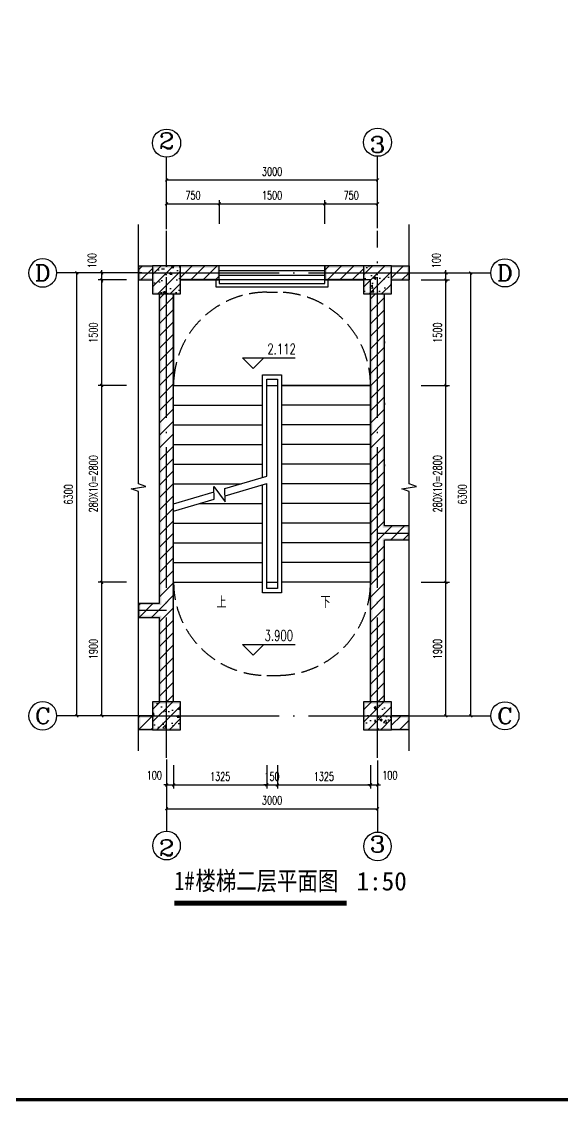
# Model space of a CAD drawing. Extents: x 5904849 to 6011887, y -826029 to -177002.
# Drawn here: x 5916630 to 5924321, y -758635 to -743276 of the extents above; entities that cross this region are included whole.
import ezdxf
from ezdxf.enums import TextEntityAlignment as Align

# ---------------------------------------------------------------- set-up
doc = ezdxf.new("R2010")
doc.units = 0
doc.header["$LTSCALE"] = 1000
doc.header["$MEASUREMENT"] = 0
doc.linetypes.add('DASH', pattern=[0.35, 0.25, -0.1])
doc.linetypes.add('DOTE', pattern=[2.42, 2, -0.2, 0.02, -0.2])
doc.layers.get('0').update_dxf_attribs({"linetype": 'CONTINUOUS'})
doc.layers.get('Defpoints').update_dxf_attribs({"linetype": 'CONTINUOUS'})
for name, color, linetype in [('AUDIT_I_111215025233-1', 7, 'CONTINUOUS'), ('AXIS', 3, 'CONTINUOUS'), ('AXIS_TEXT', 7, 'CONTINUOUS'), ('COLUMN', 9, 'CONTINUOUS'), ('DIM_ELEV', 3, 'CONTINUOUS'), ('DIM_SYMB', 3, 'CONTINUOUS'), ('DOTE', 252, 'CONTINUOUS'), ('LATRINE', 6, 'CONTINUOUS'), ('PUB_DIM', 3, 'CONTINUOUS'), ('PUB_HATCH', 8, 'CONTINUOUS'), ('PUB_TEXT', 7, 'CONTINUOUS'), ('PUB_TITLE', 4, 'CONTINUOUS'), ('PUB_WALL', 9, 'CONTINUOUS'), ('STAIR', 5, 'CONTINUOUS'), ('WALL', 2, 'CONTINUOUS'), ('WINDOW', 4, 'CONTINUOUS')]:
    doc.layers.add(name, color=color, linetype=linetype)
doc.styles.add('-宋体', font='', dxfattribs={"width": 0.8})
doc.styles.add('_TCH_AXIS', font='COMPLEX', dxfattribs={"bigfont": 'GBCBIG'})
doc.styles.add('_TCH_DIM', font='SIMPLEX', dxfattribs={"bigfont": 'GBCBIG'})
doc.styles.add('_TCH_DIM_T3', font='SIMPLEX', dxfattribs={"width": 0.705882, "bigfont": 'GBCBIG'})
doc.styles.add('COMPLEX', font='COMPLEX')
doc.styles.add('黑体', font='simhei.ttf')
doc.styles.get('-宋体').set_extended_font_data('SimSun')
doc.dimstyles.new('_TCH_ARCH&&50', dxfattribs={"dimtxt": 119, "dimasz": 40, "dimexe": 50, "dimexo": 100, "dimgap": 60.5, "dimtad": 1, "dimdec": 0, "dimzin": 0, "dimdsep": 46, "dimtxsty": '_TCH_DIM_T3', "dimblk": 'ARCHTICK', "dimcen": 0.09, "dimclrt": 7, "dimazin": 2, "dimtfac": 1, "dimtdec": 0, "dimtix": 1, "dimtmove": 2, "dimatfit": 3, "dimfxl": 0, "dimtolj": 1, "dimtzin": 0, "dimarcsym": 0})
pattern_1 = [(45, (0, 0), (-88.3883476, 88.3883476), []), (50, (0, 0), (358.630091, -31.376067), [37.5, -412.5]), (355, (0, 0), (-69.375667, 376.096067), [30, -330]), (100.4514, (29.9, -2.6), (289.25469, 344.719771), [31.870095, -350.571056]), (46.1842, (0, 100), (533.620524, -82.759507), [56.25, -618.75]), (96.6356, (44.47, 93.1), (467.331353, 487.058935), [47.805144, -525.8565]), (351.1842, (0, 100), (467.330973, 487.0593), [45, -495]), (21, (50, 75), (298.453526, -201.309445), [37.5, -412.5]), (326, (50, 75), (121.657666, 362.575023), [30, -330]), (71.4514, (74.87, 58.22), (420.111314, 161.265248), [31.870095, -350.571056]), (37.5, (0, 0), (6.0799277, 166.446927), [0, -326, 0, -335, 0, -331.25]), (7.5, (0, 0), (131.5347687, 197.205856), [0, -191, 0, -318.5, 0, -126.25]), (327.5, (-111.5, 0), (266.911218, -11.277436), [0, -125, 0, -390, 0, -517.5]), (317.5, (-161.5, 0), (291.593085, 50.052491), [0, -162.5, 0, -259, 0, -367.5])]
pattern_2 = [(45, (0, 89.76), (-88.388383, 88.388383), [])]

# ---------------------------------------------------------------- blocks, each defined once
blk = doc.blocks.new('_ArchTick')
at = {"color": 0, "linetype": 'ByBlock', "const_width": 0.4}
blk.add_lwpolyline([(-0.5, -0.5), (0.5, 0.5)], dxfattribs=at)
blk = doc.blocks.new('*D554')
at = {"layer": 'Defpoints', "color": 0}
for p in [(5921692, -745868), (5920942, -746251), (5921692, -746251)]:
    blk.add_point(p, dxfattribs=at)
at = {"layer": 'PUB_DIM', "color": 0, "lineweight": -2}
for p, q in [((5920942, -746151), (5920942, -745818)), ((5921692, -746151), (5921692, -745818)), ((5920942, -745868), (5921692, -745868))]:
    blk.add_line(p, q, dxfattribs=at)
at = {"layer": 'PUB_DIM', "color": 0, "lineweight": -2, "xscale": 40, "yscale": 40, "zscale": 40, "rotation": 180}
blk.add_blockref('_ArchTick', (5920942, -745868), dxfattribs=at)
at = {"layer": 'PUB_DIM', "color": 0, "lineweight": -2, "xscale": 40, "yscale": 40, "zscale": 40}
blk.add_blockref('_ArchTick', (5921692, -745868), dxfattribs=at)
at = {"layer": 'PUB_DIM', "color": 7, "insert": (5921317, -745748), "char_height": 119, "attachment_point": 5, "style": '_TCH_DIM_T3'}
blk.add_mtext('\\A1;750', dxfattribs=at)
blk = doc.blocks.new('*D555')
at = {"layer": 'Defpoints', "color": 0}
for p in [(5920942, -745868), (5919442, -746251), (5920942, -746251)]:
    blk.add_point(p, dxfattribs=at)
at = {"layer": 'PUB_DIM', "color": 0, "lineweight": -2}
for p, q in [((5919442, -746151), (5919442, -745818)), ((5920942, -746151), (5920942, -745818)), ((5919442, -745868), (5920942, -745868))]:
    blk.add_line(p, q, dxfattribs=at)
at = {"layer": 'PUB_DIM', "color": 0, "lineweight": -2, "xscale": 40, "yscale": 40, "zscale": 40, "rotation": 180}
blk.add_blockref('_ArchTick', (5919442, -745868), dxfattribs=at)
at = {"layer": 'PUB_DIM', "color": 0, "lineweight": -2, "xscale": 40, "yscale": 40, "zscale": 40}
blk.add_blockref('_ArchTick', (5920942, -745868), dxfattribs=at)
at = {"layer": 'PUB_DIM', "color": 7, "insert": (5920192, -745748), "char_height": 119, "attachment_point": 5, "style": '_TCH_DIM_T3'}
blk.add_mtext('\\A1;1500', dxfattribs=at)
blk = doc.blocks.new('*D556')
at = {"layer": 'Defpoints', "color": 0}
for p in [(5919442, -745868), (5918692, -746251), (5919442, -746251)]:
    blk.add_point(p, dxfattribs=at)
at = {"layer": 'PUB_DIM', "color": 0, "lineweight": -2}
for p, q in [((5918692, -746151), (5918692, -745818)), ((5919442, -746151), (5919442, -745818)), ((5918692, -745868), (5919442, -745868))]:
    blk.add_line(p, q, dxfattribs=at)
at = {"layer": 'PUB_DIM', "color": 0, "lineweight": -2, "xscale": 40, "yscale": 40, "zscale": 40, "rotation": 180}
blk.add_blockref('_ArchTick', (5918692, -745868), dxfattribs=at)
at = {"layer": 'PUB_DIM', "color": 0, "lineweight": -2, "xscale": 40, "yscale": 40, "zscale": 40}
blk.add_blockref('_ArchTick', (5919442, -745868), dxfattribs=at)
at = {"layer": 'PUB_DIM', "color": 7, "insert": (5919067, -745748), "char_height": 119, "attachment_point": 5, "style": '_TCH_DIM_T3'}
blk.add_mtext('\\A1;750', dxfattribs=at)
blk = doc.blocks.new('*D557')
at = {"layer": 'Defpoints', "color": 0}
for p in [(5921692, -745529), (5918692, -746251), (5921692, -746251)]:
    blk.add_point(p, dxfattribs=at)
at = {"layer": 'PUB_DIM', "color": 0, "lineweight": -2}
for p, q in [((5918692, -746151), (5918692, -745479)), ((5918692, -745529), (5921692, -745529)), ((5921692, -746151), (5921692, -745479))]:
    blk.add_line(p, q, dxfattribs=at)
at = {"layer": 'PUB_DIM', "color": 0, "lineweight": -2, "xscale": 40, "yscale": 40, "zscale": 40, "rotation": 180}
blk.add_blockref('_ArchTick', (5918692, -745529), dxfattribs=at)
at = {"layer": 'PUB_DIM', "color": 0, "lineweight": -2, "xscale": 40, "yscale": 40, "zscale": 40}
blk.add_blockref('_ArchTick', (5921692, -745529), dxfattribs=at)
at = {"layer": 'PUB_DIM', "color": 7, "insert": (5920192, -745409), "char_height": 119, "attachment_point": 5, "style": '_TCH_DIM_T3'}
blk.add_mtext('\\A1;3000', dxfattribs=at)
blk = doc.blocks.new('*D558')
at = {"layer": 'Defpoints', "color": 0}
for p in [(5922212, -746851), (5922665, -746851), (5922212, -746951)]:
    blk.add_point(p, dxfattribs=at)
at = {"layer": 'PUB_DIM', "color": 0, "lineweight": -2}
for p, q in [((5922312, -746851), (5922715, -746851)), ((5922665, -746851), (5922665, -746811)), ((5922665, -746951), (5922665, -746851)), ((5922312, -746951), (5922715, -746951)), ((5922665, -746951), (5922665, -746991))]:
    blk.add_line(p, q, dxfattribs=at)
at = {"layer": 'PUB_DIM', "color": 0, "lineweight": -2, "xscale": 40, "yscale": 40, "zscale": 40}
for p, rotation in [((5922665, -746851), 270), ((5922665, -746951), 90)]:
    blk.add_blockref('_ArchTick', p, dxfattribs=dict(at, rotation=rotation))
at = {"layer": 'PUB_DIM', "color": 7, "insert": (5922527, -746676), "char_height": 119, "attachment_point": 5, "rotation": 90, "style": '_TCH_DIM_T3'}
blk.add_mtext('\\A1;100', dxfattribs=at)
blk = doc.blocks.new('*D559')
at = {"layer": 'Defpoints', "color": 0}
for p in [(5922212, -746951), (5922665, -746951), (5922212, -748451)]:
    blk.add_point(p, dxfattribs=at)
at = {"layer": 'PUB_DIM', "color": 0, "lineweight": -2}
for p, q in [((5922312, -746951), (5922715, -746951)), ((5922665, -748451), (5922665, -746951)), ((5922312, -748451), (5922715, -748451))]:
    blk.add_line(p, q, dxfattribs=at)
at = {"layer": 'PUB_DIM', "color": 0, "lineweight": -2, "xscale": 40, "yscale": 40, "zscale": 40}
for p, rotation in [((5922665, -746951), 90), ((5922665, -748451), 270)]:
    blk.add_blockref('_ArchTick', p, dxfattribs=dict(at, rotation=rotation))
at = {"layer": 'PUB_DIM', "color": 7, "insert": (5922545, -747701), "char_height": 119, "attachment_point": 5, "rotation": 90, "style": '_TCH_DIM_T3'}
blk.add_mtext('\\A1;1500', dxfattribs=at)
blk = doc.blocks.new('*D560')
at = {"layer": 'Defpoints', "color": 0}
for p in [(5922212, -748451), (5922665, -748451), (5922212, -751251)]:
    blk.add_point(p, dxfattribs=at)
at = {"layer": 'PUB_DIM', "color": 0, "lineweight": -2}
for p, q in [((5922312, -748451), (5922715, -748451)), ((5922665, -751251), (5922665, -748451)), ((5922312, -751251), (5922715, -751251))]:
    blk.add_line(p, q, dxfattribs=at)
at = {"layer": 'PUB_DIM', "color": 0, "lineweight": -2, "xscale": 40, "yscale": 40, "zscale": 40}
for p, rotation in [((5922665, -748451), 90), ((5922665, -751251), 270)]:
    blk.add_blockref('_ArchTick', p, dxfattribs=dict(at, rotation=rotation))
at = {"layer": 'PUB_DIM', "color": 7, "insert": (5922545, -749851), "char_height": 119, "attachment_point": 5, "rotation": 90, "style": '_TCH_DIM_T3'}
blk.add_mtext('\\A1;280X10=2800', dxfattribs=at)
blk = doc.blocks.new('*D561')
at = {"layer": 'Defpoints', "color": 0}
for p in [(5922212, -751251), (5922665, -751251), (5922212, -753151)]:
    blk.add_point(p, dxfattribs=at)
at = {"layer": 'PUB_DIM', "color": 0, "lineweight": -2}
for p, q in [((5922312, -751251), (5922715, -751251)), ((5922665, -753151), (5922665, -751251)), ((5922312, -753151), (5922715, -753151))]:
    blk.add_line(p, q, dxfattribs=at)
at = {"layer": 'PUB_DIM', "color": 0, "lineweight": -2, "xscale": 40, "yscale": 40, "zscale": 40}
for p, rotation in [((5922665, -751251), 90), ((5922665, -753151), 270)]:
    blk.add_blockref('_ArchTick', p, dxfattribs=dict(at, rotation=rotation))
at = {"layer": 'PUB_DIM', "color": 7, "insert": (5922545, -752201), "char_height": 119, "attachment_point": 5, "rotation": 90, "style": '_TCH_DIM_T3'}
blk.add_mtext('\\A1;1900', dxfattribs=at)
blk = doc.blocks.new('*D562')
at = {"layer": 'Defpoints', "color": 0}
for p in [(5921992, -746851), (5923017, -746851), (5921992, -753151)]:
    blk.add_point(p, dxfattribs=at)
at = {"layer": 'PUB_DIM', "color": 0, "lineweight": -2}
for p, q in [((5922092, -746851), (5923067, -746851)), ((5923017, -753151), (5923017, -746851)), ((5922092, -753151), (5923067, -753151))]:
    blk.add_line(p, q, dxfattribs=at)
at = {"layer": 'PUB_DIM', "color": 0, "lineweight": -2, "xscale": 40, "yscale": 40, "zscale": 40}
for p, rotation in [((5923017, -746851), 90), ((5923017, -753151), 270)]:
    blk.add_blockref('_ArchTick', p, dxfattribs=dict(at, rotation=rotation))
at = {"layer": 'PUB_DIM', "color": 7, "insert": (5922897, -750001), "char_height": 119, "attachment_point": 5, "rotation": 90, "style": '_TCH_DIM_T3'}
blk.add_mtext('\\A1;6300', dxfattribs=at)
blk = doc.blocks.new('*D563')
at = {"layer": 'Defpoints', "color": 0}
for p in [(5917769, -746851), (5918222, -746851), (5918222, -746951)]:
    blk.add_point(p, dxfattribs=at)
at = {"layer": 'PUB_DIM', "color": 0, "lineweight": -2}
for p, q in [((5918122, -746851), (5917719, -746851)), ((5917769, -746851), (5917769, -746811)), ((5917769, -746951), (5917769, -746851)), ((5918122, -746951), (5917719, -746951)), ((5917769, -746951), (5917769, -746991))]:
    blk.add_line(p, q, dxfattribs=at)
at = {"layer": 'PUB_DIM', "color": 0, "lineweight": -2, "xscale": 40, "yscale": 40, "zscale": 40}
for p, rotation in [((5917769, -746851), 270), ((5917769, -746951), 90)]:
    blk.add_blockref('_ArchTick', p, dxfattribs=dict(at, rotation=rotation))
at = {"layer": 'PUB_DIM', "color": 7, "insert": (5917632, -746676), "char_height": 119, "attachment_point": 5, "rotation": 90, "style": '_TCH_DIM_T3'}
blk.add_mtext('\\A1;100', dxfattribs=at)
blk = doc.blocks.new('*D564')
at = {"layer": 'Defpoints', "color": 0}
for p in [(5917769, -746951), (5918222, -746951), (5918222, -748451)]:
    blk.add_point(p, dxfattribs=at)
at = {"layer": 'PUB_DIM', "color": 0, "lineweight": -2}
for p, q in [((5918122, -746951), (5917719, -746951)), ((5917769, -748451), (5917769, -746951)), ((5918122, -748451), (5917719, -748451))]:
    blk.add_line(p, q, dxfattribs=at)
at = {"layer": 'PUB_DIM', "color": 0, "lineweight": -2, "xscale": 40, "yscale": 40, "zscale": 40}
for p, rotation in [((5917769, -746951), 90), ((5917769, -748451), 270)]:
    blk.add_blockref('_ArchTick', p, dxfattribs=dict(at, rotation=rotation))
at = {"layer": 'PUB_DIM', "color": 7, "insert": (5917649, -747701), "char_height": 119, "attachment_point": 5, "rotation": 90, "style": '_TCH_DIM_T3'}
blk.add_mtext('\\A1;1500', dxfattribs=at)
blk = doc.blocks.new('*D565')
at = {"layer": 'Defpoints', "color": 0}
for p in [(5917769, -748451), (5918222, -748451), (5918222, -751251)]:
    blk.add_point(p, dxfattribs=at)
at = {"layer": 'PUB_DIM', "color": 0, "lineweight": -2}
for p, q in [((5918122, -748451), (5917719, -748451)), ((5917769, -751251), (5917769, -748451)), ((5918122, -751251), (5917719, -751251))]:
    blk.add_line(p, q, dxfattribs=at)
at = {"layer": 'PUB_DIM', "color": 0, "lineweight": -2, "xscale": 40, "yscale": 40, "zscale": 40}
for p, rotation in [((5917769, -748451), 90), ((5917769, -751251), 270)]:
    blk.add_blockref('_ArchTick', p, dxfattribs=dict(at, rotation=rotation))
at = {"layer": 'PUB_DIM', "color": 7, "insert": (5917649, -749851), "char_height": 119, "attachment_point": 5, "rotation": 90, "style": '_TCH_DIM_T3'}
blk.add_mtext('\\A1;280X10=2800', dxfattribs=at)
blk = doc.blocks.new('*D566')
at = {"layer": 'Defpoints', "color": 0}
for p in [(5917769, -751251), (5918222, -751251), (5918222, -753151)]:
    blk.add_point(p, dxfattribs=at)
at = {"layer": 'PUB_DIM', "color": 0, "lineweight": -2}
for p, q in [((5918122, -751251), (5917719, -751251)), ((5917769, -753151), (5917769, -751251)), ((5918122, -753151), (5917719, -753151))]:
    blk.add_line(p, q, dxfattribs=at)
at = {"layer": 'PUB_DIM', "color": 0, "lineweight": -2, "xscale": 40, "yscale": 40, "zscale": 40}
for p, rotation in [((5917769, -751251), 90), ((5917769, -753151), 270)]:
    blk.add_blockref('_ArchTick', p, dxfattribs=dict(at, rotation=rotation))
at = {"layer": 'PUB_DIM', "color": 7, "insert": (5917649, -752201), "char_height": 119, "attachment_point": 5, "rotation": 90, "style": '_TCH_DIM_T3'}
blk.add_mtext('\\A1;1900', dxfattribs=at)
blk = doc.blocks.new('*D567')
at = {"layer": 'Defpoints', "color": 0}
for p in [(5917416, -746851), (5918442, -746851), (5918442, -753151)]:
    blk.add_point(p, dxfattribs=at)
at = {"layer": 'PUB_DIM', "color": 0, "lineweight": -2}
for p, q in [((5918342, -746851), (5917366, -746851)), ((5917416, -753151), (5917416, -746851)), ((5918342, -753151), (5917366, -753151))]:
    blk.add_line(p, q, dxfattribs=at)
at = {"layer": 'PUB_DIM', "color": 0, "lineweight": -2, "xscale": 40, "yscale": 40, "zscale": 40}
for p, rotation in [((5917416, -746851), 90), ((5917416, -753151), 270)]:
    blk.add_blockref('_ArchTick', p, dxfattribs=dict(at, rotation=rotation))
at = {"layer": 'PUB_DIM', "color": 7, "insert": (5917296, -750001), "char_height": 119, "attachment_point": 5, "rotation": 90, "style": '_TCH_DIM_T3'}
blk.add_mtext('\\A1;6300', dxfattribs=at)
blk = doc.blocks.new('*D568')
at = {"layer": 'Defpoints', "color": 0}
for p in [(5921592, -753751), (5921692, -753751), (5921692, -754134)]:
    blk.add_point(p, dxfattribs=at)
at = {"layer": 'PUB_DIM', "color": 0, "lineweight": -2}
for p, q in [((5921592, -753851), (5921592, -754184)), ((5921692, -753851), (5921692, -754184)), ((5921592, -754134), (5921552, -754134)), ((5921592, -754134), (5921692, -754134)), ((5921692, -754134), (5921732, -754134))]:
    blk.add_line(p, q, dxfattribs=at)
at = {"layer": 'PUB_DIM', "color": 0, "lineweight": -2, "xscale": 40, "yscale": 40, "zscale": 40}
blk.add_blockref('_ArchTick', (5921592, -754134), dxfattribs=at)
at = {"layer": 'PUB_DIM', "color": 0, "lineweight": -2, "xscale": 40, "yscale": 40, "zscale": 40, "rotation": 180}
blk.add_blockref('_ArchTick', (5921692, -754134), dxfattribs=at)
at = {"layer": 'PUB_DIM', "color": 7, "insert": (5921867, -753996), "char_height": 119, "attachment_point": 5, "style": '_TCH_DIM_T3'}
blk.add_mtext('\\A1;100', dxfattribs=at)
blk = doc.blocks.new('*D569')
at = {"layer": 'Defpoints', "color": 0}
for p in [(5920267, -753751), (5921592, -753751), (5921592, -754134)]:
    blk.add_point(p, dxfattribs=at)
at = {"layer": 'PUB_DIM', "color": 0, "lineweight": -2}
for p, q in [((5920267, -753851), (5920267, -754184)), ((5921592, -753851), (5921592, -754184)), ((5920267, -754134), (5921592, -754134))]:
    blk.add_line(p, q, dxfattribs=at)
at = {"layer": 'PUB_DIM', "color": 0, "lineweight": -2, "xscale": 40, "yscale": 40, "zscale": 40, "rotation": 180}
blk.add_blockref('_ArchTick', (5920267, -754134), dxfattribs=at)
at = {"layer": 'PUB_DIM', "color": 0, "lineweight": -2, "xscale": 40, "yscale": 40, "zscale": 40}
blk.add_blockref('_ArchTick', (5921592, -754134), dxfattribs=at)
at = {"layer": 'PUB_DIM', "color": 7, "insert": (5920929, -754014), "char_height": 119, "attachment_point": 5, "style": '_TCH_DIM_T3'}
blk.add_mtext('\\A1;1325', dxfattribs=at)
blk = doc.blocks.new('*D570')
at = {"layer": 'Defpoints', "color": 0}
for p in [(5920117, -753751), (5920267, -753751), (5920267, -754134)]:
    blk.add_point(p, dxfattribs=at)
at = {"layer": 'PUB_DIM', "color": 0, "lineweight": -2}
for p, q in [((5920117, -753851), (5920117, -754184)), ((5920267, -753851), (5920267, -754184)), ((5920117, -754134), (5920077, -754134)), ((5920117, -754134), (5920267, -754134)), ((5920267, -754134), (5920307, -754134))]:
    blk.add_line(p, q, dxfattribs=at)
at = {"layer": 'PUB_DIM', "color": 0, "lineweight": -2, "xscale": 40, "yscale": 40, "zscale": 40}
blk.add_blockref('_ArchTick', (5920117, -754134), dxfattribs=at)
at = {"layer": 'PUB_DIM', "color": 0, "lineweight": -2, "xscale": 40, "yscale": 40, "zscale": 40, "rotation": 180}
blk.add_blockref('_ArchTick', (5920267, -754134), dxfattribs=at)
at = {"layer": 'PUB_DIM', "color": 7, "insert": (5920192, -754014), "char_height": 119, "attachment_point": 5, "style": '_TCH_DIM_T3'}
blk.add_mtext('\\A1;150', dxfattribs=at)
blk = doc.blocks.new('*D571')
at = {"layer": 'Defpoints', "color": 0}
for p in [(5918792, -753751), (5920117, -753751), (5920117, -754134)]:
    blk.add_point(p, dxfattribs=at)
at = {"layer": 'PUB_DIM', "color": 0, "lineweight": -2}
for p, q in [((5918792, -753851), (5918792, -754184)), ((5920117, -753851), (5920117, -754184)), ((5918792, -754134), (5920117, -754134))]:
    blk.add_line(p, q, dxfattribs=at)
at = {"layer": 'PUB_DIM', "color": 0, "lineweight": -2, "xscale": 40, "yscale": 40, "zscale": 40, "rotation": 180}
blk.add_blockref('_ArchTick', (5918792, -754134), dxfattribs=at)
at = {"layer": 'PUB_DIM', "color": 0, "lineweight": -2, "xscale": 40, "yscale": 40, "zscale": 40}
blk.add_blockref('_ArchTick', (5920117, -754134), dxfattribs=at)
at = {"layer": 'PUB_DIM', "color": 7, "insert": (5919454, -754014), "char_height": 119, "attachment_point": 5, "style": '_TCH_DIM_T3'}
blk.add_mtext('\\A1;1325', dxfattribs=at)
blk = doc.blocks.new('*D572')
at = {"layer": 'Defpoints', "color": 0}
for p in [(5918692, -753751), (5918792, -753751), (5918792, -754134)]:
    blk.add_point(p, dxfattribs=at)
at = {"layer": 'PUB_DIM', "color": 0, "lineweight": -2}
for p, q in [((5918692, -753851), (5918692, -754184)), ((5918792, -753851), (5918792, -754184)), ((5918692, -754134), (5918652, -754134)), ((5918692, -754134), (5918792, -754134)), ((5918792, -754134), (5918832, -754134))]:
    blk.add_line(p, q, dxfattribs=at)
at = {"layer": 'PUB_DIM', "color": 0, "lineweight": -2, "xscale": 40, "yscale": 40, "zscale": 40}
blk.add_blockref('_ArchTick', (5918692, -754134), dxfattribs=at)
at = {"layer": 'PUB_DIM', "color": 0, "lineweight": -2, "xscale": 40, "yscale": 40, "zscale": 40, "rotation": 180}
blk.add_blockref('_ArchTick', (5918792, -754134), dxfattribs=at)
at = {"layer": 'PUB_DIM', "color": 7, "insert": (5918517, -753996), "char_height": 119, "attachment_point": 5, "style": '_TCH_DIM_T3'}
blk.add_mtext('\\A1;100', dxfattribs=at)
blk = doc.blocks.new('*D573')
at = {"layer": 'Defpoints', "color": 0}
for p in [(5918692, -753751), (5921692, -753751), (5921692, -754473)]:
    blk.add_point(p, dxfattribs=at)
at = {"layer": 'PUB_DIM', "color": 0, "lineweight": -2}
for p, q in [((5918692, -753851), (5918692, -754523)), ((5921692, -753851), (5921692, -754523)), ((5918692, -754473), (5921692, -754473))]:
    blk.add_line(p, q, dxfattribs=at)
at = {"layer": 'PUB_DIM', "color": 0, "lineweight": -2, "xscale": 40, "yscale": 40, "zscale": 40, "rotation": 180}
blk.add_blockref('_ArchTick', (5918692, -754473), dxfattribs=at)
at = {"layer": 'PUB_DIM', "color": 0, "lineweight": -2, "xscale": 40, "yscale": 40, "zscale": 40}
blk.add_blockref('_ArchTick', (5921692, -754473), dxfattribs=at)
at = {"layer": 'PUB_DIM', "color": 7, "insert": (5920192, -754353), "char_height": 119, "attachment_point": 5, "style": '_TCH_DIM_T3'}
blk.add_mtext('\\A1;3000', dxfattribs=at)
blk = doc.blocks.new('$TCHSYS$WIN2D')
for p, q in [((-0.5, 0.5), (0.5, 0.5)), ((-0.5, 0.5), (-0.5, -0.5)), ((0.5, 0.5), (0.5, -0.5)), ((0.5, 0.167), (-0.5, 0.167)), ((0.5, -0.167), (-0.5, -0.167)), ((-0.5, -0.5), (0.5, -0.5))]:
    blk.add_line(p, q)
blk = doc.blocks.new('_AXISO')
blk.add_circle((0, 0), 0.5)
at = {"layer": 'AXIS_TEXT', "style": 'COMPLEX', "width": 1.041667}
blk.add_attdef('A', text='', height=0.56, dxfattribs=at).set_placement((-0.25, -0.28), (0.25, -0.28), align=Align.FIT)

msp = doc.modelspace()

# ---------------------------------------------------------------- hatches: boundary and pattern name
at = {"layer": 'COLUMN', "linetype": 'ByBlock'}
for points in [[(5918891.9, -746750.7), (5918491.9, -746750.7), (5918516.9, -746775.7), (5918866.9, -746775.7)], [(5918491.9, -746750.7), (5918491.9, -747150.7), (5918516.9, -747125.7), (5918516.9, -746775.7)], [(5918891.9, -747150.7), (5918891.9, -746750.7), (5918866.9, -746775.7), (5918866.9, -747125.7)], [(5921891.9, -746750.7), (5921491.9, -746750.7), (5921516.9, -746775.7), (5921866.9, -746775.7)], [(5921491.9, -746750.7), (5921491.9, -747150.7), (5921516.9, -747125.7), (5921516.9, -746775.7)], [(5921891.9, -747150.7), (5921891.9, -746750.7), (5921866.9, -746775.7), (5921866.9, -747125.7)], [(5918491.9, -747150.7), (5918891.9, -747150.7), (5918866.9, -747125.7), (5918516.9, -747125.7)], [(5921491.9, -747150.7), (5921891.9, -747150.7), (5921866.9, -747125.7), (5921516.9, -747125.7)], [(5918891.9, -752950.7), (5918491.9, -752950.7), (5918516.9, -752975.7), (5918866.9, -752975.7)], [(5918491.9, -752950.7), (5918491.9, -753350.7), (5918516.9, -753325.7), (5918516.9, -752975.7)], [(5918891.9, -753350.7), (5918891.9, -752950.7), (5918866.9, -752975.7), (5918866.9, -753325.7)], [(5921891.9, -752950.7), (5921491.9, -752950.7), (5921516.9, -752975.7), (5921866.9, -752975.7)], [(5921491.9, -752950.7), (5921491.9, -753350.7), (5921516.9, -753325.7), (5921516.9, -752975.7)], [(5921891.9, -753350.7), (5921891.9, -752950.7), (5921866.9, -752975.7), (5921866.9, -753325.7)], [(5918491.9, -753350.7), (5918891.9, -753350.7), (5918866.9, -753325.7), (5918516.9, -753325.7)], [(5921491.9, -753350.7), (5921891.9, -753350.7), (5921866.9, -753325.7), (5921516.9, -753325.7)]]:
    msp.add_hatch(color=256, dxfattribs=at).paths.add_polyline_path(points)
at = {"layer": 'PUB_HATCH', "linetype": 'ByBlock'}
h = msp.add_hatch(dxfattribs=at)
h.set_pattern_fill('普通砖', color=256, scale=50, style=0)
h.set_pattern_definition(pattern_2)
h.paths.add_polyline_path([(5918491.9, -746950.7), (5918491.9, -746750.7), (5918292, -746750.7), (5918292, -746950.7)])
h = msp.add_hatch(dxfattribs=at)
h.set_pattern_fill('钢筋混凝土', color=256, scale=50, style=0)
h.set_pattern_definition(pattern_1)
h.paths.add_polyline_path([(5918491.9, -747150.7), (5918891.9, -747150.7), (5918891.9, -746750.7), (5918491.9, -746750.7)])
h = msp.add_hatch(dxfattribs=at)
h.set_pattern_fill('普通砖', color=256, scale=50, style=0)
h.set_pattern_definition(pattern_2)
h.paths.add_polyline_path([(5918891.9, -746750.7), (5918891.9, -746950.7), (5919441.9, -746950.7), (5919441.9, -746750.7)])
h = msp.add_hatch(dxfattribs=at)
h.set_pattern_fill('普通砖', color=256, scale=50, style=0)
h.set_pattern_definition(pattern_2)
h.paths.add_polyline_path([(5921491.9, -746950.7), (5921491.9, -746750.7), (5920941.9, -746750.7), (5920941.9, -746950.7)])
h = msp.add_hatch(dxfattribs=at)
h.set_pattern_fill('钢筋混凝土', color=256, scale=50, style=0)
h.set_pattern_definition(pattern_1)
h.paths.add_polyline_path([(5921491.9, -747150.7), (5921891.9, -747150.7), (5921891.9, -746750.7), (5921491.9, -746750.7)])
h = msp.add_hatch(dxfattribs=at)
h.set_pattern_fill('普通砖', color=256, scale=50, style=0)
h.set_pattern_definition(pattern_2)
h.paths.add_polyline_path([(5921891.9, -746750.7), (5921891.9, -746950.7), (5922141.9, -746950.7), (5922141.9, -746750.7)])
h = msp.add_hatch(dxfattribs=at)
h.set_pattern_fill('普通砖', color=256, scale=50, style=0)
h.set_pattern_definition(pattern_2)
h.paths.add_polyline_path([(5918791.9, -747150.7), (5918591.9, -747150.7), (5918591.9, -751550.6), (5918616.9, -751575.6), (5918658.5, -751650.6), (5918791.9, -751650.6)])
h = msp.add_hatch(dxfattribs=at)
h.set_pattern_fill('普通砖', color=256, scale=50, style=0)
h.set_pattern_definition(pattern_2)
h.paths.add_polyline_path([(5921791.9, -747150.7), (5921591.9, -747150.7), (5921591.9, -750550.7), (5921725.2, -750550.7), (5921766.9, -750475.7), (5921791.9, -750450.7)])
h = msp.add_hatch(dxfattribs=at)
h.set_pattern_fill('普通砖', color=256, scale=50, style=0)
h.set_pattern_definition(pattern_2)
h.paths.add_polyline_path([(5921591.9, -752950.7), (5921791.9, -752950.7), (5921791.9, -750650.7), (5921766.9, -750625.7), (5921725.2, -750550.7), (5921591.9, -750550.7)])
h = msp.add_hatch(dxfattribs=at)
h.set_pattern_fill('普通砖', color=256, scale=50, style=0)
h.set_pattern_definition(pattern_2)
h.paths.add_polyline_path([(5922141.9, -750650.7), (5922141.9, -750450.7), (5921791.9, -750450.7), (5921766.9, -750475.7), (5921725.2, -750550.7), (5921766.9, -750625.7), (5921791.9, -750650.7)])
h = msp.add_hatch(dxfattribs=at)
h.set_pattern_fill('普通砖', color=256, scale=50, style=0)
h.set_pattern_definition(pattern_2)
h.paths.add_polyline_path([(5918292, -751550.6), (5918292, -751750.6), (5918591.9, -751750.6), (5918616.9, -751725.6), (5918658.5, -751650.6), (5918616.9, -751575.6), (5918591.9, -751550.6)])
h = msp.add_hatch(dxfattribs=at)
h.set_pattern_fill('普通砖', color=256, scale=50, style=0)
h.set_pattern_definition(pattern_2)
h.paths.add_polyline_path([(5918591.9, -752950.7), (5918791.9, -752950.7), (5918791.9, -751650.6), (5918658.5, -751650.6), (5918616.9, -751725.6), (5918591.9, -751750.6)])
h = msp.add_hatch(dxfattribs=at)
h.set_pattern_fill('钢筋混凝土', color=256, scale=50, style=0)
h.set_pattern_definition(pattern_1)
h.paths.add_polyline_path([(5918491.9, -753350.7), (5918891.9, -753350.7), (5918891.9, -752950.7), (5918491.9, -752950.7)])
h = msp.add_hatch(dxfattribs=at)
h.set_pattern_fill('钢筋混凝土', color=256, scale=50, style=0)
h.set_pattern_definition(pattern_1)
h.paths.add_polyline_path([(5921491.9, -753350.7), (5921891.9, -753350.7), (5921891.9, -752950.7), (5921491.9, -752950.7)])
h = msp.add_hatch(dxfattribs=at)
h.set_pattern_fill('普通砖', color=256, scale=50, style=0)
h.set_pattern_definition(pattern_2)
h.paths.add_polyline_path([(5918491.9, -753350.7), (5918491.9, -753150.7), (5918292, -753150.7), (5918292, -753350.7)])
h = msp.add_hatch(dxfattribs=at)
h.set_pattern_fill('普通砖', color=256, scale=50, style=0)
h.set_pattern_definition(pattern_2)
h.paths.add_polyline_path([(5921891.9, -753150.7), (5921891.9, -753350.7), (5922141.9, -753350.7), (5922141.9, -753150.7)])
at = {"layer": 'PUB_WALL', "linetype": 'ByBlock'}
for points in [[(5918491.9, -746775.7), (5918491.9, -746750.7), (5918292, -746750.7), (5918292, -746775.7)], [(5918292, -746750.7), (5918292, -746950.7), (5918317, -746950.7), (5918317, -746750.7)], [(5918891.9, -746750.7), (5918891.9, -746775.7), (5919416.9, -746775.7), (5919441.9, -746750.7)], [(5919441.9, -746950.7), (5919441.9, -746750.7), (5919416.9, -746775.7), (5919416.9, -746925.7)], [(5921491.9, -746775.7), (5921491.9, -746750.7), (5920941.9, -746750.7), (5920966.9, -746775.7)], [(5920941.9, -746750.7), (5920941.9, -746950.7), (5920966.9, -746925.7), (5920966.9, -746775.7)], [(5921891.9, -746750.7), (5921891.9, -746775.7), (5922141.9, -746775.7), (5922141.9, -746750.7)], [(5922141.9, -746750.7), (5922116.9, -746750.7), (5922116.9, -746950.7), (5922141.9, -746950.7)], [(5918491.9, -746950.7), (5918491.9, -746925.7), (5918292, -746925.7), (5918292, -746950.7)], [(5918891.9, -746925.7), (5918891.9, -746950.7), (5919441.9, -746950.7), (5919416.9, -746925.7)], [(5921491.9, -746950.7), (5921491.9, -746925.7), (5920966.9, -746925.7), (5920941.9, -746950.7)], [(5921891.9, -746925.7), (5921891.9, -746950.7), (5922141.9, -746950.7), (5922141.9, -746925.7)], [(5918616.9, -747150.7), (5918591.9, -747150.7), (5918591.9, -751550.6), (5918616.9, -751575.6)], [(5918791.9, -747150.7), (5918766.9, -747150.7), (5918766.9, -751650.6), (5918791.9, -751650.6)], [(5921616.9, -747150.7), (5921591.9, -747150.7), (5921591.9, -750550.7), (5921616.9, -750550.7)], [(5921791.9, -747150.7), (5921766.9, -747150.7), (5921766.9, -750475.7), (5921791.9, -750450.7)], [(5921591.9, -752950.7), (5921616.9, -752950.7), (5921616.9, -750550.7), (5921591.9, -750550.7)], [(5922141.9, -750450.7), (5921791.9, -750450.7), (5921766.9, -750475.7), (5922141.9, -750475.7)], [(5922141.9, -750650.7), (5922141.9, -750450.7), (5922116.9, -750450.7), (5922116.9, -750650.7)], [(5922141.9, -750650.7), (5921791.9, -750650.7), (5921766.9, -750625.7), (5922141.9, -750625.7)], [(5921766.9, -752950.7), (5921791.9, -752950.7), (5921791.9, -750650.7), (5921766.9, -750625.7)], [(5918292, -751550.6), (5918591.9, -751550.6), (5918616.9, -751575.6), (5918292, -751575.6)], [(5918292, -751550.6), (5918292, -751750.6), (5918317, -751750.6), (5918317, -751550.6)], [(5918766.9, -752950.7), (5918791.9, -752950.7), (5918791.9, -751650.6), (5918766.9, -751650.6)], [(5918292, -751750.6), (5918591.9, -751750.6), (5918616.9, -751725.6), (5918292, -751725.6)], [(5918591.9, -752950.7), (5918616.9, -752950.7), (5918616.9, -751725.6), (5918591.9, -751750.6)], [(5918491.9, -753175.7), (5918491.9, -753150.7), (5918292, -753150.7), (5918292, -753175.7)], [(5918292, -753350.7), (5918317, -753350.7), (5918317, -753150.7), (5918292, -753150.7)], [(5921891.9, -753150.7), (5921891.9, -753175.7), (5922141.9, -753175.7), (5922141.9, -753150.7)], [(5922141.9, -753350.7), (5922141.9, -753150.7), (5922116.9, -753150.7), (5922116.9, -753350.7)], [(5918491.9, -753350.7), (5918491.9, -753325.7), (5918292, -753325.7), (5918292, -753350.7)], [(5921891.9, -753325.7), (5921891.9, -753350.7), (5922141.9, -753350.7), (5922141.9, -753325.7)]]:
    msp.add_hatch(color=256, dxfattribs=at).paths.add_polyline_path(points)

# ---------------------------------------------------------------- linework, layer by layer
at = {"color": 0, "linetype": 'DASH'}
for p, q in [((5920116.9, -747125.7), (5920266.9, -747125.7)), ((5920116.9, -752575.7), (5920266.9, -752575.7))]:
    msp.add_line(p, q, dxfattribs=at)
at = {"color": 0}
for points in [[(5919391.9, -746950.7), (5919391.9, -747050.7), (5920991.9, -747050.7), (5920991.9, -746950.7)], [(5919441.9, -746950.7), (5919441.9, -747000.7), (5920941.9, -747000.7), (5920941.9, -746950.7)]]:
    msp.add_lwpolyline(points, dxfattribs=at)
at = {"color": 0, "linetype": 'DASH'}
for centre, start, end in [((5920116.9, -748450.7), 90, 180), ((5920266.9, -748450.7), 0, 90), ((5920116.9, -751250.7), 180, 270), ((5920266.9, -751250.7), 270, 360)]:
    msp.add_arc(centre, 1325, start, end, dxfattribs=at)
at = {"layer": 'AUDIT_I_111215025233-1'}
msp.add_line((5918691.9, -746750.7), (5918691.9, -746250.7), dxfattribs=at)
at = {"layer": 'AXIS'}
for p, q in [((5918691.9, -746228.5), (5918691.9, -745205.1)), ((5921691.9, -746216.1), (5921691.9, -745192.7)), ((5918090.4, -746850.7), (5917129.9, -746850.7)), ((5922343.5, -746850.7), (5923303.9, -746850.7)), ((5918090.4, -753150.7), (5917129.9, -753150.7)), ((5922343.5, -753150.7), (5923303.9, -753150.7)), ((5918691.9, -753772.9), (5918691.9, -754796.3)), ((5921691.9, -753785.3), (5921691.9, -754808.7))]:
    msp.add_line(p, q, dxfattribs=at)
at = {"layer": 'COLUMN', "linetype": 'ByBlock'}
for p, q in [((5918891.9, -746750.7), (5918491.9, -746750.7)), ((5918491.9, -746750.7), (5918491.9, -747150.7)), ((5918891.9, -747150.7), (5918891.9, -746750.7)), ((5921891.9, -746750.7), (5921491.9, -746750.7)), ((5921491.9, -746750.7), (5921491.9, -747150.7)), ((5921891.9, -747150.7), (5921891.9, -746750.7)), ((5918491.9, -747150.7), (5918891.9, -747150.7)), ((5921491.9, -747150.7), (5921891.9, -747150.7)), ((5918891.9, -752950.7), (5918491.9, -752950.7)), ((5918491.9, -752950.7), (5918491.9, -753350.7)), ((5918891.9, -753350.7), (5918891.9, -752950.7)), ((5921891.9, -752950.7), (5921491.9, -752950.7)), ((5921491.9, -752950.7), (5921491.9, -753350.7)), ((5921891.9, -753350.7), (5921891.9, -752950.7)), ((5918491.9, -753350.7), (5918891.9, -753350.7)), ((5921491.9, -753350.7), (5921891.9, -753350.7))]:
    msp.add_line(p, q, dxfattribs=at)
at = {"layer": 'DIM_ELEV'}
for p, q in [((5919923.1, -748210.3), (5919773.1, -748060.3)), ((5919773.1, -748060.3), (5920520.4, -748060.3)), ((5919923.1, -748210.3), (5920073.1, -748060.3)), ((5919923.1, -752286), (5919773.1, -752136)), ((5919773.1, -752136), (5920520.4, -752136)), ((5919923.1, -752286), (5920073.1, -752136))]:
    msp.add_line(p, q, dxfattribs=at)
at = {"layer": 'DIM_SYMB', "color": 0}
for points in [[(5918292, -753650.7), (5918292, -749962.3), (5918187, -749924.1), (5918397, -749887.1), (5918292, -749849.8), (5918292, -746161.5)], [(5922141.9, -753650.7), (5922141.9, -749962.3), (5922036.9, -749924.1), (5922246.9, -749887.1), (5922141.9, -749849.8), (5922141.9, -746161.5)]]:
    msp.add_lwpolyline(points, dxfattribs=at)
for points in [[(5920929.4, -751390.7, 0, 0, 0), (5920929.4, -747700.7, 0, 0, 0), (5919454.4, -747700.7, 0, 0, 0), (5919454.4, -749834.8, 40, 0, 0), (5919454.4, -749984.8, 0, 0, 0)], [(5919454.4, -751390.7, 0, 0, 0), (5919454.4, -750134.8, 40, 0, 0), (5919454.4, -749984.8, 0, 0, 0)]]:
    msp.add_lwpolyline(points, format="xyseb", dxfattribs=at)
at = {"layer": 'DIM_SYMB', "const_width": 70}
msp.add_lwpolyline([(5918800.3, -755814.6), (5921253.2, -755814.6)], dxfattribs=at)
at = {"layer": 'DOTE', "linetype": 'DOTE'}
for p, q in [((5918691.9, -753750.7), (5918691.9, -746250.7)), ((5921691.9, -753750.7), (5921691.9, -746250.7)), ((5918292, -746850.7), (5922141.9, -746850.7)), ((5921691.9, -750550.7), (5922141.9, -750550.7)), ((5918691.9, -751650.6), (5918292, -751650.6)), ((5918292, -753150.7), (5922141.9, -753150.7)), ((5918292, -753150.7), (5922141.9, -753150.7))]:
    msp.add_line(p, q, dxfattribs=at)
at = {"layer": 'LATRINE'}
for p, q in [((5921791.9, -747825.7), (5921791.9, -747850.7)), ((5921791.9, -748700.7), (5921791.9, -748725.7)), ((5921791.9, -749575.7), (5921791.9, -749600.7))]:
    msp.add_line(p, q, dxfattribs=at)
at = {"layer": 'PUB_TITLE', "color": 4, "const_width": 50}
msp.add_lwpolyline([(5906099.4, -758610.4), (5946399.4, -758610.4), (5946399.4, -729910.4), (5906099.4, -729910.4)], close=True, dxfattribs=at)
at = {"layer": 'STAIR', "color": 0}
for p, q in [((5921491.9, -746950.7), (5918891.9, -746950.7)), ((5918791.9, -747150.7), (5918791.9, -748450.7)), ((5921591.9, -748450.7), (5921591.9, -747150.7)), ((5920056.9, -749760), (5920056.9, -748300.7)), ((5920056.9, -748300.7), (5920326.9, -748300.7)), ((5920116.9, -749742.3), (5920116.9, -748360.7)), ((5920116.9, -748360.7), (5920266.9, -748360.7)), ((5920266.9, -748360.7), (5920266.9, -751340.7)), ((5920326.9, -748300.7), (5920326.9, -751400.7)), ((5918791.9, -750134.8), (5918791.9, -748450.7)), ((5918791.9, -748450.7), (5920056.9, -748450.7)), ((5918791.9, -748450.7), (5920056.9, -748450.7)), ((5920116.9, -749742.3), (5920116.9, -748450.7)), ((5920116.9, -748450.7), (5920266.9, -748450.7)), ((5920266.9, -748450.7), (5920266.9, -751250.7)), ((5921591.9, -748450.7), (5920326.9, -748450.7)), ((5920326.9, -748450.7), (5921591.9, -748450.7)), ((5921591.9, -748450.7), (5921591.9, -751250.7)), ((5918791.9, -748730.7), (5920056.9, -748730.7)), ((5921591.9, -748730.7), (5920326.9, -748730.7)), ((5918791.9, -749010.7), (5920056.9, -749010.7)), ((5921591.9, -749010.7), (5920326.9, -749010.7)), ((5918791.9, -749290.7), (5920056.9, -749290.7)), ((5921591.9, -749290.7), (5920326.9, -749290.7)), ((5918791.9, -749570.7), (5920056.9, -749570.7)), ((5921591.9, -749570.7), (5920326.9, -749570.7)), ((5919520, -749919.1), (5920116.9, -749742.3)), ((5918791.9, -749850.7), (5919750.9, -749850.7)), ((5918791.9, -750134.8), (5919366.9, -749964.5)), ((5919369.6, -750067.9), (5919364.9, -749889.6)), ((5919364.9, -749889.6), (5919524.9, -750105.8)), ((5919524.9, -750105.8), (5919520, -749919.1)), ((5919522.7, -750022.6), (5920116.9, -749846.5)), ((5920056.9, -751400.7), (5920056.9, -749864.3)), ((5920116.9, -751250.7), (5920116.9, -749846.5)), ((5920116.9, -751340.7), (5920116.9, -749846.5)), ((5921591.9, -749850.7), (5920326.9, -749850.7)), ((5918791.9, -750239.1), (5919369.6, -750067.9)), ((5918791.9, -750130.7), (5918805.8, -750130.7)), ((5919157.9, -750130.7), (5920056.9, -750130.7)), ((5921591.9, -750130.7), (5920326.9, -750130.7)), ((5918791.9, -751250.7), (5918791.9, -750239.1)), ((5918791.9, -750410.7), (5920056.9, -750410.7)), ((5921591.9, -750410.7), (5920326.9, -750410.7)), ((5918791.9, -750690.7), (5920056.9, -750690.7)), ((5921591.9, -750690.7), (5920326.9, -750690.7)), ((5918791.9, -750970.7), (5920056.9, -750970.7)), ((5921591.9, -750970.7), (5920326.9, -750970.7)), ((5918791.9, -751250.7), (5920056.9, -751250.7)), ((5920116.9, -751250.7), (5920266.9, -751250.7)), ((5920266.9, -751340.7), (5920116.9, -751340.7)), ((5921591.9, -751250.7), (5920326.9, -751250.7)), ((5920326.9, -751400.7), (5920056.9, -751400.7))]:
    msp.add_line(p, q, dxfattribs=at)
at = {"layer": 'STAIR', "linetype": 'ByBlock'}
for p, q in [((5921591.9, -746950.7), (5918891.9, -746950.7)), ((5921591.9, -748350.7), (5921591.9, -746950.7)), ((5918791.9, -747150.7), (5918791.9, -748350.7)), ((5918791.9, -750690.7), (5918791.9, -749968.1))]:
    msp.add_line(p, q, dxfattribs=at)
at = {"layer": 'WALL', "linetype": 'ByBlock'}
for p, q in [((5918292, -746750.7), (5918491.9, -746750.7)), ((5918292, -746750.7), (5918292, -746950.7)), ((5919441.9, -746750.7), (5918891.9, -746750.7)), ((5919441.9, -746950.7), (5919441.9, -746750.7)), ((5921491.9, -746750.7), (5920941.9, -746750.7)), ((5920941.9, -746750.7), (5920941.9, -746950.7)), ((5921891.9, -746750.7), (5922141.9, -746750.7)), ((5922141.9, -746750.7), (5922141.9, -746950.7)), ((5918292, -746950.7), (5918491.9, -746950.7)), ((5918891.9, -746950.7), (5919441.9, -746950.7)), ((5920941.9, -746950.7), (5921491.9, -746950.7)), ((5921891.9, -746950.7), (5922141.9, -746950.7)), ((5918591.9, -751550.6), (5918591.9, -747150.7)), ((5918791.9, -751650.6), (5918791.9, -747150.7)), ((5921591.9, -750550.7), (5921591.9, -747150.7)), ((5921791.9, -750450.7), (5921791.9, -747150.7)), ((5921591.9, -752950.7), (5921591.9, -750550.7)), ((5922141.9, -750450.7), (5921791.9, -750450.7)), ((5922141.9, -750650.7), (5922141.9, -750450.7)), ((5922141.9, -750650.7), (5921791.9, -750650.7)), ((5921791.9, -752950.7), (5921791.9, -750650.7)), ((5918292, -751550.6), (5918591.9, -751550.6)), ((5918292, -751550.6), (5918292, -751750.6)), ((5918791.9, -752950.7), (5918791.9, -751650.6)), ((5918292, -751750.6), (5918591.9, -751750.6)), ((5918591.9, -752950.7), (5918591.9, -751750.6)), ((5918491.9, -753150.7), (5918292, -753150.7)), ((5918292, -753350.7), (5918292, -753150.7)), ((5922141.9, -753150.7), (5921891.9, -753150.7)), ((5922141.9, -753350.7), (5922141.9, -753150.7)), ((5918491.9, -753350.7), (5918292, -753350.7)), ((5922141.9, -753350.7), (5921891.9, -753350.7))]:
    msp.add_line(p, q, dxfattribs=at)

# ---------------------------------------------------------------- block references
at = {"layer": 'AXIS'}
ref = msp.add_blockref('_AXISO', (5918691.9, -745005.1), dxfattribs=dict(at, xscale=400, yscale=400, zscale=400, rotation=180))
ref.add_attrib('A', '2', dxfattribs={"layer": 'AXIS_TEXT', "height": 226.3, "style": '_TCH_AXIS', "width": 1.5}).set_placement((5918578.7, -745085.9), (5918805, -745085.9), align=Align.FIT)
ref = msp.add_blockref('_AXISO', (5921691.9, -744992.7), dxfattribs=dict(at, xscale=400, yscale=400, zscale=400, rotation=180))
ref.add_attrib('A', '3', dxfattribs={"layer": 'AXIS_TEXT', "height": 226.3, "style": '_TCH_AXIS', "width": 1.5}).set_placement((5921578.7, -745138.2), (5921805, -745138.2), align=Align.FIT)
ref = msp.add_blockref('_AXISO', (5916929.9, -746851.2), dxfattribs=dict(at, xscale=-400, yscale=400, zscale=400, rotation=180))
ref.add_attrib('A', 'D', dxfattribs={"layer": 'AXIS_TEXT', "height": 226.3, "style": '_TCH_AXIS', "width": 1.235294}).set_placement((5916816.8, -746964.3), (5917043.1, -746964.3), align=Align.FIT)
ref = msp.add_blockref('_AXISO', (5923503.9, -746851.2), dxfattribs=dict(at, xscale=400, yscale=400, zscale=400, rotation=180))
ref.add_attrib('A', 'D', dxfattribs={"layer": 'AXIS_TEXT', "height": 226.3, "style": '_TCH_AXIS', "width": 1.235294}).set_placement((5923390.8, -746964.3), (5923617, -746964.3), align=Align.FIT)
ref = msp.add_blockref('_AXISO', (5916929.9, -753151.2), dxfattribs=dict(at, xscale=-400, yscale=400, zscale=400, rotation=180))
ref.add_attrib('A', 'C', dxfattribs={"layer": 'AXIS_TEXT', "height": 226.3, "style": '_TCH_AXIS', "width": 1.4}).set_placement((5916816.8, -753264.3), (5917043.1, -753264.3), align=Align.FIT)
ref = msp.add_blockref('_AXISO', (5923503.9, -753151.2), dxfattribs=dict(at, xscale=400, yscale=400, zscale=400, rotation=180))
ref.add_attrib('A', 'C', dxfattribs={"layer": 'AXIS_TEXT', "height": 226.3, "style": '_TCH_AXIS', "width": 1.4}).set_placement((5923390.8, -753264.3), (5923617, -753264.3), align=Align.FIT)
ref = msp.add_blockref('_AXISO', (5918691.9, -754996.3), dxfattribs=dict(at, xscale=-400, yscale=400, zscale=400))
ref.add_attrib('A', '2', dxfattribs={"layer": 'AXIS_TEXT', "height": 226.3, "style": '_TCH_AXIS', "width": 1.5}).set_placement((5918578.7, -755141.8), (5918805, -755141.8), align=Align.FIT)
ref = msp.add_blockref('_AXISO', (5921691.9, -755008.7), dxfattribs=dict(at, xscale=-400, yscale=400, zscale=400))
ref.add_attrib('A', '3', dxfattribs={"layer": 'AXIS_TEXT', "height": 226.3, "style": '_TCH_AXIS', "width": 1.5}).set_placement((5921578.7, -755089.5), (5921805, -755089.5), align=Align.FIT)
at = {"layer": 'WINDOW', "linetype": 'ByBlock', "xscale": -1500, "yscale": -199.9999928057659, "zscale": -1500, "rotation": 3.583181270904694e-08}
msp.add_blockref('$TCHSYS$WIN2D', (5920191.9, -746850.7), dxfattribs=at)

# ---------------------------------------------------------------- texts
at = {"layer": 'PUB_TEXT'}
for s, height, style, width, p in [('2.112', 148.75, '_TCH_DIM', 0.705882, (5920125.4, -748007.8)), ('3.900', 148.75, '_TCH_DIM', 0.705882, (5920085.4, -752083.5)), ('楼梯二层平面图', 265.82, '-宋体', 0.8, (5919102.7, -755630.3)), ('1#', 265.82, '-宋体', 0.8, (5918800.3, -755630.3))]:
    msp.add_text(s, height=height, dxfattribs=dict(at, style=style, width=width)).set_placement(p)
at = {"layer": 'PUB_TEXT', "color": 0, "style": '_TCH_DIM'}
for s, p in [('上', (5919402.2, -751618.2)), ('下', (5920881.9, -751618.2))]:
    msp.add_text(s, height=168.8, dxfattribs=at).set_placement(p)
at = {"layer": 'PUB_TEXT', "style": '黑体'}
msp.add_text('1:50', height=262.87, dxfattribs=at).set_placement((5921393.2, -755634.8))

# ---------------------------------------------------------------- dimensions: what is measured, and where the dimension line sits
at = {"layer": 'PUB_DIM'}
for p1, p2, distance, picture, middle in [((5918691.9, -746250.7), (5921691.9, -746250.7), 721.9, '*D557', (5920191.9, -745408.8)), ((5918691.9, -746250.7), (5919441.9, -746250.7), 382.9, '*D556', (5919066.9, -745747.8)), ((5919441.9, -746250.7), (5920941.9, -746250.7), 382.9, '*D555', (5920191.9, -745747.8)), ((5920941.9, -746250.7), (5921691.9, -746250.7), 382.9, '*D554', (5921316.9, -745747.8)), ((5918442, -753150.7), (5918442, -746850.7), 1025.5, '*D567', (5917296.5, -750000.7)), ((5921991.9, -753150.7), (5921991.9, -746850.7), -1025.5, '*D562', (5922897.3, -750000.7)), ((5918221.5, -748450.7), (5918221.5, -746950.7), 452.3, '*D564', (5917649.2, -747700.7)), ((5922212.3, -748450.7), (5922212.3, -746950.7), -452.3, '*D559', (5922544.7, -747700.7)), ((5918221.5, -753150.7), (5918221.5, -751250.7), 452.3, '*D566', (5917649.2, -752200.7)), ((5922212.3, -753150.7), (5922212.3, -751250.7), -452.3, '*D561', (5922544.7, -752200.7)), ((5918691.9, -753750.7), (5921691.9, -753750.7), -721.9, '*D573', (5920191.9, -754352.5)), ((5918791.9, -753750.7), (5920116.9, -753750.7), -382.9, '*D571', (5919454.4, -754013.6)), ((5920116.9, -753750.7), (5920266.9, -753750.7), -382.9, '*D570', (5920191.9, -754013.6)), ((5920266.9, -753750.7), (5921591.9, -753750.7), -382.9, '*D569', (5920929.4, -754013.6))]:
    dim = msp.add_aligned_dim(p1=p1, p2=p2, distance=distance, dimstyle='_TCH_ARCH&&50', dxfattribs=at)
    dim.commit()
    dim.dimension.update_dxf_attribs({"geometry": picture, "text_midpoint": middle})
for base, p1, p2, angle, picture, middle in [((5917769.2, -746850.7), (5918221.5, -746950.7), (5918221.5, -746850.7), 90, '*D563', (5917631.7, -746675.7)), ((5922664.7, -746850.7), (5922212.3, -746950.7), (5922212.3, -746850.7), 90, '*D558', (5922527.2, -746675.7)), ((5918791.9, -754133.6), (5918691.9, -753750.7), (5918791.9, -753750.7), 0, '*D572', (5918516.9, -753996.1)), ((5921691.9, -754133.6), (5921591.9, -753750.7), (5921691.9, -753750.7), 0, '*D568', (5921866.9, -753996.1))]:
    dim = msp.add_linear_dim(base=base, p1=p1, p2=p2, angle=angle, dimstyle='_TCH_ARCH&&50', dxfattribs=at)
    dim.commit()
    dim.dimension.update_dxf_attribs({"geometry": picture, "text_midpoint": middle, "dimtype": 129})
for p1, p2, distance, picture, middle in [((5918221.5, -751250.7), (5918221.5, -748450.7), 452.3, '*D565', (5917649.2, -749850.7)), ((5922212.3, -751250.7), (5922212.3, -748450.7), -452.3, '*D560', (5922544.7, -749850.7))]:
    dim = msp.add_aligned_dim(p1=p1, p2=p2, distance=distance, text='280X10=2800', dimstyle='_TCH_ARCH&&50', dxfattribs=at)
    dim.commit()
    dim.dimension.update_dxf_attribs({"geometry": picture, "text_midpoint": middle})

doc.saveas('drawing.dxf')
